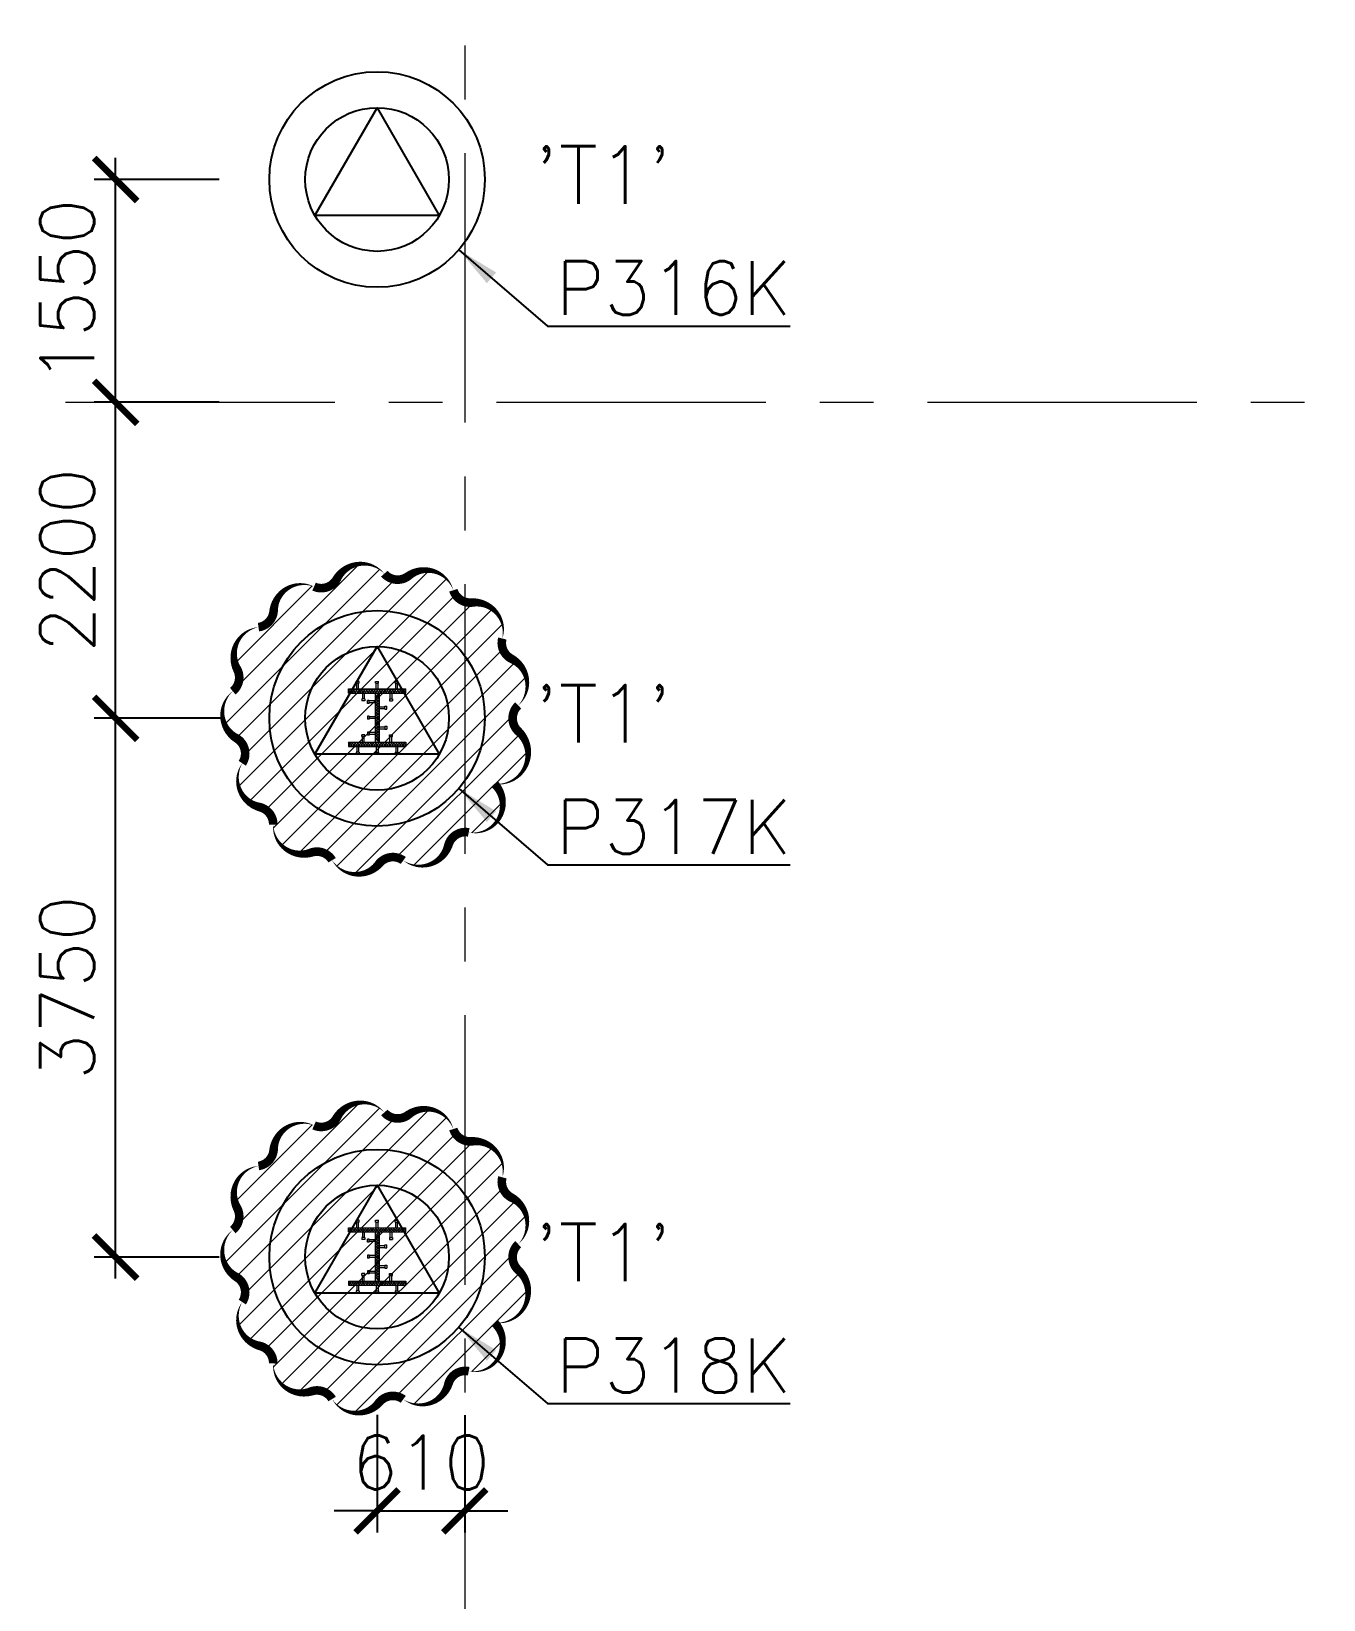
# Model space of a CAD drawing. Header units: millimetres. Extents: x -346728 to 1320345, y -537202 to -385966.
# Drawn here: x 183622 to 192617, y -477275 to -466360 of the extents above; entities that cross this region are included whole.
import ezdxf

# ---------------------------------------------------------------- set-up
doc = ezdxf.new("R2010")
doc.units = ezdxf.units.MM
doc.header["$LTSCALE"] = 100
doc.linetypes.add('X1326_GLB$0$CENTER', pattern=[2, 1.25, -0.25, 0.25, -0.25])
for name, color, linetype, lineweight in [('A-giao thong', 8, 'Continuous', 15), ('KCMANH', 8, 'Continuous', 13), ('KINGPOST', 5, 'Continuous', 20), ('X1326_GLB$0$A-tim', 8, 'X1326_GLB$0$CENTER', 9)]:
    doc.layers.add(name, color=color, linetype=linetype, lineweight=lineweight)
doc.layers.add('CL load', color=1, linetype='Continuous', plot=False)
for name, color, linetype in [('hach', 253, 'Continuous'), ('PILE MARK', 8, 'Continuous'), ('PL', 3, 'Continuous'), ('PLT', 6, 'Continuous')]:
    doc.layers.add(name, color=color, linetype=linetype)
doc.styles.add('simplex', font='simplex.shx')
doc.dimstyles.new('100', dxfattribs={"dimscale": 150, "dimtxt": 2.5, "dimasz": 2, "dimexe": 1, "dimexo": 1, "dimgap": 1, "dimtad": 1, "dimdec": 0, "dimzin": 0, "dimdsep": 46, "dimtxsty": 'simplex', "dimblk": 'ARCHTICK', "dimcen": 1, "dimdle": 1, "dimclrd": 256, "dimclre": 256, "dimclrt": 6, "dimadec": 0, "dimazin": 0, "dimtfac": 1, "dimtdec": 0, "dimtix": 1, "dimtmove": 2, "dimatfit": 3, "dimfxl": 1, "dimtolj": 1, "dimtzin": 0, "dimarcsym": 0})
pattern_1 = [(44.99999999999996, (188543.3296231151, 11377564.43864296), (-8.980256121069152, 8.980256121069143), []), (135, (188543.3296231151, 11377564.43864296), (-8.980256121069152, -8.980256121069143), [])]

# ---------------------------------------------------------------- blocks, each defined once
blk = doc.blocks.new('_ArchTick')
at = {"color": 0, "linetype": 'ByBlock', "const_width": 0.15}
blk.add_lwpolyline([(-0.5, -0.5), (0.5, 0.5)], dxfattribs=at)
blk = doc.blocks.new('*D556')
at = {"layer": 'CL load', "lineweight": -2, "transparency": 16777216}
for p, q in [((186028.5661302198, -475989.5223741496), (186028.5661302198, -476808.2818687546)), ((186638.5848250839, -475991.390549431), (186638.5848250839, -476808.2818687546)), ((186028.5661302198, -476658.2818687546), (185728.5661302198, -476658.2818687546)), ((186028.5661302198, -476658.2818687546), (186638.5848250839, -476658.2818687546)), ((186638.5848250839, -476658.2818687546), (186938.5848250839, -476658.2818687546))]:
    blk.add_line(p, q, dxfattribs=at)
at = {"layer": 'DEFPOINTS', "color": 0, "transparency": 16777216}
for p in [(186028.5661302198, -475839.5223741496), (186638.5848250839, -475841.390549431, 4.76882148632285e-05), (186638.5848250839, -476658.2818687546)]:
    blk.add_point(p, dxfattribs=at)
at = {"layer": 'CL load', "lineweight": -2, "transparency": 16777216, "xscale": 300, "yscale": 300, "zscale": 300}
blk.add_blockref('_ArchTick', (186028.5661302198, -476658.2818687546), dxfattribs=at)
at = {"layer": 'CL load', "lineweight": -2, "transparency": 16777216, "xscale": 300, "yscale": 300, "zscale": 300, "rotation": 180}
blk.add_blockref('_ArchTick', (186638.5848250839, -476658.2818687546), dxfattribs=at)
at = {"layer": 'CL load', "color": 6, "transparency": 16777216, "insert": (186333.5754776518, -476320.7818687546), "char_height": 375, "attachment_point": 5, "style": 'simplex'}
blk.add_mtext('\\A1;610', dxfattribs=at)
blk = doc.blocks.new('*D557')
at = {"layer": 'CL load', "lineweight": -2, "transparency": 16777216}
for p, q in [((184208.6661884758, -475041.3905494313), (184208.6661884758, -470991.3905494313)), ((184946.8335602306, -471141.3905494313), (184058.6661884758, -471141.3905494313)), ((184928.5661302198, -474891.3905494313), (184058.6661884758, -474891.3905494313))]:
    blk.add_line(p, q, dxfattribs=at)
at = {"layer": 'DEFPOINTS', "color": 0, "transparency": 16777216}
for p in [(184208.6661884758, -471141.3905494313), (185096.8335602306, -471141.3905494313), (185078.5661302198, -474891.3905494313, 4.76882148632285e-05)]:
    blk.add_point(p, dxfattribs=at)
at = {"layer": 'CL load', "lineweight": -2, "transparency": 16777216, "xscale": 300, "yscale": 300, "zscale": 300}
for p, rotation in [((184208.6661884758, -471141.3905494313), 90), ((184208.6661884758, -474891.3905494313), 270)]:
    blk.add_blockref('_ArchTick', p, dxfattribs=dict(at, rotation=rotation))
at = {"layer": 'CL load', "color": 6, "transparency": 16777216, "insert": (183871.1661884756, -473016.3905494312), "char_height": 375, "attachment_point": 5, "rotation": 90, "style": 'simplex'}
blk.add_mtext('\\A1;3750', dxfattribs=at)
blk = doc.blocks.new('*D558')
at = {"layer": 'CL load', "lineweight": -2, "transparency": 16777216}
for p, q in [((184208.6661884758, -471291.3905494313), (184208.6661884758, -468791.8207544888)), ((184928.5661302198, -468941.8207544888), (184058.6661884758, -468941.8207544888)), ((184946.8335602306, -471141.3905494313), (184058.6661884758, -471141.3905494313))]:
    blk.add_line(p, q, dxfattribs=at)
at = {"layer": 'DEFPOINTS', "color": 0, "transparency": 16777216}
for p in [(184208.6661884758, -468941.8207544888), (185078.5661302198, -468941.8207544888), (185096.8335602306, -471141.3905494313)]:
    blk.add_point(p, dxfattribs=at)
at = {"layer": 'CL load', "lineweight": -2, "transparency": 16777216, "xscale": 300, "yscale": 300, "zscale": 300}
for p, rotation in [((184208.6661884758, -468941.8207544888), 90), ((184208.6661884758, -471141.3905494313), 270)]:
    blk.add_blockref('_ArchTick', p, dxfattribs=dict(at, rotation=rotation))
at = {"layer": 'CL load', "color": 6, "transparency": 16777216, "insert": (183871.1661884756, -470041.60565196), "char_height": 375, "attachment_point": 5, "rotation": 90, "style": 'simplex'}
blk.add_mtext('\\A1;2200', dxfattribs=at)
blk = doc.blocks.new('*D559')
at = {"layer": 'CL load', "lineweight": -2, "transparency": 16777216}
for p, q in [((184208.6661884758, -469091.8207544888), (184208.6661884758, -467241.3905494313)), ((184928.5661302198, -467391.3905494313), (184058.6661884758, -467391.3905494313)), ((184928.5661302198, -468941.8207544888), (184058.6661884758, -468941.8207544888))]:
    blk.add_line(p, q, dxfattribs=at)
at = {"layer": 'DEFPOINTS', "color": 0, "transparency": 16777216}
for p in [(184208.6661884758, -467391.3905494313), (185078.5661302198, -467391.3905494313, 4.76882148632285e-05), (185078.5661302198, -468941.8207544888)]:
    blk.add_point(p, dxfattribs=at)
at = {"layer": 'CL load', "lineweight": -2, "transparency": 16777216, "xscale": 300, "yscale": 300, "zscale": 300}
for p, rotation in [((184208.6661884758, -467391.3905494313), 90), ((184208.6661884758, -468941.8207544888), 270)]:
    blk.add_blockref('_ArchTick', p, dxfattribs=dict(at, rotation=rotation))
at = {"layer": 'CL load', "color": 6, "transparency": 16777216, "insert": (183871.1661884756, -468166.60565196), "char_height": 375, "attachment_point": 5, "rotation": 90, "style": 'simplex'}
blk.add_mtext('\\A1;1550', dxfattribs=at)
blk = doc.blocks.new('LVL-KHUNGTEN')
blk.add_lwpolyline([(61072.91373489425, 41092.78793908656), (119123.5098692991, 41092.78793908656), (119123.5098692991, 61.8816838347775), (61072.91373489425, 61.8816838347775)], close=True)
blk = doc.blocks.new('KP50')
at = {"ltscale": 0.1}
h = blk.add_hatch(color=6, dxfattribs=at)
h.dxf.hatch_style = 1
h.paths.add_polyline_path([(14.40000000000146, 171.2000000000044), (-14.39999999999418, 171.2000000000044), (-14.39999999999418, 142.3999999999869)])
h.paths.add_polyline_path([(-14.39999999999418, -142.3999999999724), (-14.39999999999418, -171.1999999999898), (14.40000000000146, -171.1999999999898)])
at = {"layer": 'KCMANH', "linetype": 'ByBlock'}
h = blk.add_hatch(dxfattribs=at)
h.set_pattern_fill('ANSI37', color=6, scale=4, style=0)
h.set_pattern_definition(pattern_1)
h.paths.add_polyline_path([(-200, 200.0000000000073), (-200, 171.2000000000044), (200, 171.2000000000044), (200, 200.0000000000073)])
h = blk.add_hatch(dxfattribs=at)
h.set_pattern_fill('ANSI37', color=6, scale=4, style=0)
h.set_pattern_definition([(44.99999999999996, (188728.9296231151, 11377564.43864296), (-8.980256121069152, 8.980256121069143), []), (135, (188728.9296231151, 11377564.43864296), (-8.980256121069152, -8.980256121069143), [])])
h.paths.add_polyline_path([(14.40000000000146, 171.2000000000044), (-14.39999999999418, 142.3999999999869), (-14.39999999999418, -142.3999999999724), (14.40000000000146, -171.1999999999898)])
h = blk.add_hatch(dxfattribs=at)
h.set_pattern_fill('ANSI37', color=6, scale=4, style=0)
h.set_pattern_definition(pattern_1)
h.paths.add_polyline_path([(-200, -171.1999999999898), (-200, -199.9999999999927), (200, -199.9999999999927), (200, -171.1999999999898)])
for p, q in [((-125.1904738589728, 252.8000000000029), (-145.990473858983, 252.8000000000029)), ((-145.990473858983, 240), (-145.990473858983, 252.8000000000029)), ((-125.1904738589728, 240), (-145.990473858983, 240)), ((-141.9904738589757, 200), (-141.9904738589757, 240)), ((-129.1904738589801, 200), (-129.1904738589801, 240)), ((-125.1904738589728, 240), (-125.1904738589728, 252.8000000000029)), ((-10.40000000000146, 252.8000000000029), (10.40000000000146, 252.8000000000029)), ((-10.40000000000146, 240), (-10.40000000000146, 252.8000000000029)), ((-10.40000000000146, 240), (10.40000000000146, 240)), ((-6.400000000001455, 200), (-6.400000000001455, 240)), ((6.400000000001455, 200), (6.400000000001455, 240)), ((10.40000000000146, 240), (10.40000000000146, 252.8000000000029)), ((125.1904738589801, 252.8000000000029), (145.990473858983, 252.8000000000029)), ((125.1904738589801, 240), (125.1904738589801, 252.8000000000029)), ((125.1904738589801, 240), (145.990473858983, 240)), ((129.1904738589801, 200), (129.1904738589801, 240)), ((141.990473858983, 200), (141.990473858983, 240)), ((145.990473858983, 240), (145.990473858983, 252.8000000000029)), ((-85.19047385897284, 131.1999999999935), (-105.990473858983, 131.1999999999935)), ((-105.990473858983, 131.1999999999935), (-105.990473858983, 118.4000000000015)), ((-85.19047385897284, 118.4000000000015), (-105.990473858983, 118.4000000000015)), ((-101.9904738589757, 171.1999999999935), (-101.9904738589757, 131.1999999999935)), ((-89.19047385898011, 171.1999999999935), (-89.19047385898011, 131.1999999999935)), ((-85.19047385897284, 131.1999999999935), (-85.19047385897284, 118.4000000000015)), ((-67.19999999999709, 99.5998938560515), (-67.19999999999709, 120.3998938560471)), ((-54.39999999999418, 120.3998938560471), (-67.19999999999709, 120.3998938560471)), ((-54.39999999999418, 99.5998938560515), (-54.39999999999418, 120.3998938560471)), ((-14.39999999999418, 116.3998938560471), (-54.39999999999418, 116.3998938560471)), ((85.19047385898011, 131.1999999999935), (105.990473858983, 131.1999999999935)), ((85.19047385898011, 131.1999999999935), (85.19047385898011, 118.4000000000015)), ((85.19047385898011, 118.4000000000015), (105.990473858983, 118.4000000000015)), ((89.19047385898011, 171.1999999999935), (89.19047385898011, 131.1999999999935)), ((101.990473858983, 171.1999999999935), (101.990473858983, 131.1999999999935)), ((105.990473858983, 131.1999999999935), (105.990473858983, 118.4000000000015)), ((-54.39999999999418, 99.5998938560515), (-67.19999999999709, 99.5998938560515)), ((-67.19999999999709, 10.40000000000146), (-67.19999999999709, -10.40000000000509)), ((-54.39999999999418, 10.40000000000146), (-67.19999999999709, 10.40000000000146)), ((-14.39999999999418, 103.5998938560479), (-54.39999999999418, 103.5998938560479)), ((-54.39999999999418, 10.40000000000146), (-54.39999999999418, -10.40000000000509)), ((-14.39999999999418, 6.399999999997817), (-54.39999999999418, 6.399999999997817)), ((14.40000000000146, 76.39989385604713), (54.40000000000146, 76.39989385604713)), ((14.40000000000146, 63.59989385604786), (54.40000000000146, 63.59989385604786)), ((54.40000000000146, 59.59989385605149), (54.40000000000146, 80.39989385604713)), ((54.40000000000146, 80.39989385604713), (67.20000000000437, 80.39989385604713)), ((54.40000000000146, 59.59989385605149), (67.20000000000437, 59.59989385605149)), ((67.20000000000437, 59.59989385605149), (67.20000000000437, 80.39989385604713)), ((-54.39999999999418, -10.40000000000509), (-67.19999999999709, -10.40000000000509)), ((-67.19999999999709, -99.5998938560515), (-67.19999999999709, -120.3998938560471)), ((-54.39999999999418, -99.5998938560515), (-67.19999999999709, -99.5998938560515)), ((-14.39999999999418, -6.400000000001455), (-54.39999999999418, -6.400000000001455)), ((-54.39999999999418, -99.5998938560515), (-54.39999999999418, -120.3998938560471)), ((-14.39999999999418, -103.5998938560515), (-54.39999999999418, -103.5998938560515)), ((14.40000000000146, -63.59989385605149), (54.40000000000146, -63.59989385605149)), ((14.40000000000146, -76.39989385604713), (54.40000000000146, -76.39989385604713)), ((54.40000000000146, -59.59989385605149), (54.40000000000146, -80.39989385604713)), ((54.40000000000146, -59.59989385605149), (67.20000000000437, -59.59989385605149)), ((54.40000000000146, -80.39989385604713), (67.20000000000437, -80.39989385604713)), ((67.20000000000437, -59.59989385605149), (67.20000000000437, -80.39989385604713)), ((-141.9904738589757, -200), (-141.9904738589757, -240)), ((-129.1904738589801, -200), (-129.1904738589801, -240)), ((-85.19047385897284, -118.4000000000015), (-105.990473858983, -118.4000000000015)), ((-105.990473858983, -131.1999999999971), (-105.990473858983, -118.4000000000015)), ((-85.19047385897284, -131.1999999999971), (-105.990473858983, -131.1999999999971)), ((-101.9904738589757, -171.1999999999971), (-101.9904738589757, -131.1999999999971)), ((-89.19047385898011, -171.1999999999971), (-89.19047385898011, -131.1999999999971)), ((-85.19047385897284, -131.1999999999971), (-85.19047385897284, -118.4000000000015)), ((-54.39999999999418, -120.3998938560471), (-67.19999999999709, -120.3998938560471)), ((-14.39999999999418, -116.3998938560471), (-54.39999999999418, -116.3998938560471)), ((-6.400000000001455, -200), (-6.400000000001455, -240)), ((6.400000000001455, -200), (6.400000000001455, -240)), ((85.19047385898011, -118.4000000000015), (105.990473858983, -118.4000000000015)), ((85.19047385898011, -131.1999999999971), (85.19047385898011, -118.4000000000015)), ((85.19047385898011, -131.1999999999971), (105.990473858983, -131.1999999999971)), ((89.19047385898011, -171.1999999999971), (89.19047385898011, -131.1999999999971)), ((101.990473858983, -171.1999999999971), (101.990473858983, -131.1999999999971)), ((105.990473858983, -131.1999999999971), (105.990473858983, -118.4000000000015)), ((129.1904738589801, -200), (129.1904738589801, -240)), ((141.990473858983, -200), (141.990473858983, -240)), ((-125.1904738589728, -240), (-145.990473858983, -240)), ((-145.990473858983, -240), (-145.990473858983, -252.8000000000029)), ((-125.1904738589728, -252.8000000000029), (-145.990473858983, -252.8000000000029)), ((-125.1904738589728, -240), (-125.1904738589728, -252.8000000000029)), ((-10.40000000000146, -240), (10.40000000000146, -240)), ((-10.40000000000146, -240), (-10.40000000000146, -252.8000000000029)), ((-10.40000000000146, -252.8000000000029), (10.40000000000146, -252.8000000000029)), ((10.40000000000146, -240), (10.40000000000146, -252.8000000000029)), ((125.1904738589801, -240), (145.990473858983, -240)), ((125.1904738589801, -240), (125.1904738589801, -252.8000000000029)), ((125.1904738589801, -252.8000000000029), (145.990473858983, -252.8000000000029)), ((145.990473858983, -240), (145.990473858983, -252.8000000000029))]:
    blk.add_line(p, q, dxfattribs=at)
at = {"layer": 'KINGPOST', "color": 6, "linetype": 'ByBlock'}
for p, q in [((-200, 200), (200, 200)), ((-200, 171.1999999999935), (-200, 200)), ((-200, 171.1999999999935), (200, 171.1999999999935)), ((-14.39999999999418, 171.1999999999935), (-14.39999999999418, -171.1999999999971)), ((-14.39999999997235, 142.4000000000015), (14.40000000000146, 171.1999999999935)), ((14.40000000000146, 171.1999999999935), (14.40000000000146, -171.1999999999971)), ((200, 171.1999999999935), (200, 200)), ((-200, -171.1999999999971), (200, -171.1999999999971)), ((-200, -171.1999999999971), (-200, -200)), ((-200, -200), (200, -200)), ((-14.39999999997235, -142.4000000000015), (14.40000000000146, -171.1999999999971)), ((200, -171.1999999999971), (200, -200))]:
    blk.add_line(p, q, dxfattribs=at)
blk.add_lwpolyline([(-14.39999999999418, 0), (14.40000000000146, 0)], dxfattribs=at)
blk = doc.blocks.new('B1 Kingpost Layout Plan1')
at = {"layer": 'KCMANH', "linetype": 'ByBlock'}
for p in [(35664.88025400811, -56371.24990429002, 4.767353243551042e-05), (35664.88025400811, -60121.24990429002, 4.767353243551042e-05)]:
    blk.add_blockref('KP50', p, dxfattribs=at)

msp = doc.modelspace()

# ---------------------------------------------------------------- hatches: boundary and pattern name
at = {"ltscale": 0.1}
h = msp.add_hatch(color=3, dxfattribs=at)
h.dxf.hatch_style = 1
h.paths.add_polyline_path([(186042.9661302199, -470970.190549431), (186014.1661302201, -470970.190549431), (186014.1661302201, -470998.990549431)])
h.paths.add_polyline_path([(186014.1661302201, -471283.7905494309), (186014.1661302201, -471312.590549431), (186042.9661302199, -471312.590549431)])
h = msp.add_hatch(color=3, dxfattribs=at)
h.dxf.hatch_style = 1
h.paths.add_polyline_path([(186042.9661302199, -474720.190549431), (186014.1661302201, -474720.190549431), (186014.1661302201, -474748.990549431)])
h.paths.add_polyline_path([(186014.1661302201, -475033.7905494309), (186014.1661302201, -475062.590549431), (186042.9661302199, -475062.590549431)])
at = {"layer": 'A-giao thong', "transparency": 33554572}
h = msp.add_hatch(dxfattribs=at)
h.set_pattern_fill('ANSI31', color=256, scale=1000)
h.set_pattern_definition([(45, (147679.600741207, -568398.0320478549), (-88.38834764831843, 88.38834764831844), [])])
edge = h.paths.add_edge_path()
edge.add_arc((186873.6773065823, -470905.6967993822), 200.091326396924, 313.1890045741997, 423.1890044747136)
edge.add_arc((187019.4863752183, -470617.1814983936), 123.1753799015254, 165.3246326879942, 243.18900447470742, ccw=False)
edge.add_arc((186706.5246658256, -470535.2213240098), 200.3404647350627, 345.3246326879935, 455.3246325885028)
edge.add_arc((186676.5028287499, -470213.1014844633), 123.1753799015117, 197.4523541326421, 275.32463258850305, ccw=False)
edge.add_arc((186367.9658801128, -470310.1008055511), 200.2499081724988, 17.45235413264597, 127.4523540331561)
edge.add_arc((186171.2904829172, -470053.3466330365), 123.1753799015265, 221.3374224332373, 307.4523540331534, ccw=False)
edge.add_arc((185926.244420325, -470268.9085995721), 203.1902650560175, 41.33742243323479, 151.337422333742)
edge.add_arc((185639.8717418723, -470112.3671569945), 123.1753799015094, 245.97207067360318, 331.33742233374693, ccw=False)
edge.add_arc((185508.1739279258, -470407.7776626411), 200.261910843809, 65.97207067360544, 175.9720705741139)
edge.add_arc((185185.535550505, -470385.058541623), 123.1753799015126, 278.0994113494279, 355.97207057411634, ccw=False)
edge.add_arc((185231.1154262934, -470705.3430306045), 200.3361020571378, 98.09941134942484, 208.0994112499362)
edge.add_arc((184945.7356908306, -470857.7178498703), 123.175379901518, -50.51419146834911, 28.099411249937475, ccw=False)
edge.add_arc((185151.6543108835, -471107.6432094056), 200.6535308265784, 129.4858085316449, 239.4858084321514)
edge.add_arc((184987.2296102406, -471386.6229241552), 123.1753799015154, -33.38585266077672, 59.48580843215609, ccw=False)
edge.add_arc((185257.1677792068, -471564.5187356703), 200.1101515091129, 146.6141473392238, 256.6141472397279)
edge.add_arc((185182.3246885501, -471879.0215919378), 123.1753799015155, -1.2513417107547866, 76.61414723972922, ccw=False)
edge.add_arc((185505.7669532234, -471886.0867050042), 200.3440389897893, 178.7486582892484, 288.7486581897573)
edge.add_arc((185609.7516877992, -472192.4394255323), 123.1753799015132, 30.876836025434216, 108.7486581897549, ccw=False)
edge.add_arc((185887.3277783315, -472026.4659421374), 200.2371789537907, 210.876836025434, 320.876835925943)
edge.add_arc((186138.2284498369, -472230.5358719738), 123.1753799015087, 54.01226688685409, 140.8768359259447, ccw=False)
edge.add_arc((186329.971731694, -471966.5050290691), 203.1339398279393, 234.0122668868539, 344.0122667873574)
edge.add_arc((186643.6596310179, -472056.3809099275), 123.1753799015273, 79.39644157920287, 164.0122667873614, ccw=False)
edge.add_arc((186703.1781754736, -471738.4555838393), 200.2731787634664, 259.3964415791925, 404.1286010454199)
edge.add_arc((186868.0585489777, -471388.0888662786), 211.9778768860564, 264.279643978025, 407.3982272340489)
edge.add_arc((187094.9233677611, -471141.3905494348), 123.175379901495, 133.189004574196, 227.3982272340362, ccw=False)
h = msp.add_hatch(dxfattribs=at)
h.set_pattern_fill('ANSI31', color=256, scale=1000)
h.set_pattern_definition([(45, (147679.600741207, -572148.0320478549), (-88.38834764831843, 88.38834764831844), [])])
edge = h.paths.add_edge_path()
edge.add_arc((186873.6773065823, -474655.6967993822), 200.091326396924, 313.1890045741997, 423.1890044747136)
edge.add_arc((187019.4863752183, -474367.1814983936), 123.1753799015254, 165.3246326879942, 243.18900447470742, ccw=False)
edge.add_arc((186706.5246658256, -474285.2213240098), 200.3404647350627, 345.3246326879935, 455.3246325885028)
edge.add_arc((186676.5028287499, -473963.1014844633), 123.1753799015117, 197.4523541326421, 275.32463258850305, ccw=False)
edge.add_arc((186367.9658801128, -474060.1008055511), 200.2499081724988, 17.45235413264597, 127.4523540331561)
edge.add_arc((186171.2904829172, -473803.3466330365), 123.1753799015265, 221.3374224332373, 307.4523540331534, ccw=False)
edge.add_arc((185926.244420325, -474018.9085995721), 203.1902650560175, 41.33742243323479, 151.337422333742)
edge.add_arc((185639.8717418723, -473862.3671569945), 123.1753799015094, 245.97207067360318, 331.33742233374693, ccw=False)
edge.add_arc((185508.1739279258, -474157.7776626411), 200.261910843809, 65.97207067360544, 175.9720705741139)
edge.add_arc((185185.535550505, -474135.058541623), 123.1753799015126, 278.0994113494279, 355.97207057411634, ccw=False)
edge.add_arc((185231.1154262934, -474455.3430306045), 200.3361020571378, 98.09941134942484, 208.0994112499362)
edge.add_arc((184945.7356908306, -474607.7178498703), 123.175379901518, -50.51419146834911, 28.099411249937475, ccw=False)
edge.add_arc((185151.6543108835, -474857.6432094056), 200.6535308265784, 129.4858085316449, 239.4858084321514)
edge.add_arc((184987.2296102406, -475136.6229241552), 123.1753799015154, -33.38585266077672, 59.48580843215609, ccw=False)
edge.add_arc((185257.1677792068, -475314.5187356703), 200.1101515091129, 146.6141473392238, 256.6141472397279)
edge.add_arc((185182.3246885501, -475629.0215919378), 123.1753799015155, -1.2513417107547866, 76.61414723972922, ccw=False)
edge.add_arc((185505.7669532234, -475636.0867050042), 200.3440389897893, 178.7486582892484, 288.7486581897573)
edge.add_arc((185609.7516877992, -475942.4394255323), 123.1753799015132, 30.876836025434216, 108.7486581897549, ccw=False)
edge.add_arc((185887.3277783315, -475776.4659421374), 200.2371789537907, 210.876836025434, 320.876835925943)
edge.add_arc((186138.2284498369, -475980.5358719738), 123.1753799015087, 54.01226688685409, 140.8768359259447, ccw=False)
edge.add_arc((186329.971731694, -475716.5050290691), 203.1339398279393, 234.0122668868539, 344.0122667873574)
edge.add_arc((186643.6596310179, -475806.3809099275), 123.1753799015273, 79.39644157920287, 164.0122667873614, ccw=False)
edge.add_arc((186703.1781754736, -475488.4555838393), 200.2731787634664, 259.3964415791925, 404.1286010454199)
edge.add_arc((186868.0585489777, -475138.0888662786), 211.9778768860564, 264.279643978025, 407.3982272340489)
edge.add_arc((187094.9233677611, -474891.3905494348), 123.175379901495, 133.189004574196, 227.3982272340362, ccw=False)
at = {"layer": 'hach'}
h = msp.add_hatch(dxfattribs=at)
h.set_pattern_fill('ANSI31', color=256, scale=70)
h.set_pattern_definition([(45, (121918.5586272281, -508591.2227448209), (-157.1544821187101, 157.1544821187102), [])])
h.paths.add_polyline_path([(142200.7174031938, -410142.157258469), (128621.2299212609, -428107.5122169152), (155914.0807850178, -501359.0065796374), (162214.0877402602, -503970.9423327898), (238136.4096880872, -469396.5978761645), (242695.206744063, -462329.4458765544), (242687.1652499498, -415142.6860857411), (237685.1483409582, -410142.1572584765)])
h.paths.add_polyline_path([(142797.9098990844, -411342.1571560285), (129975.6618433549, -428305.7014718884), (156856.1871301314, -500450.5520168371), (162191.6436317093, -502662.5923677236), (237318.7880773254, -468450.3646135417), (241495.1464346874, -461976.0778765109), (241487.0023686721, -415639.3961758266), (237188.1965684931, -411342.1571560359)], flags=16)
h = msp.add_hatch(dxfattribs=at)
h.set_pattern_fill('AR-CONC', color=256, scale=4)
h.set_pattern_definition([(49.99999999999999, (121918.5586272281, -508591.2227448209), (728.738675984016, -63.75634215561234), [76.2, -838.2]), (355, (121918.5586272281, -508591.2227448209), (-140.9736856998774, 764.2273809561406), [60.96, -670.56233668]), (100.4514446999999, (121979.2866552282, -508596.5357588209), (587.7649883614131, 700.4710076487804), [64.76003519999988, -712.360978399999]), (46.18420000000002, (121918.5586272281, -508388.022744821), (1084.31616356852, -168.1693117309086), [114.2999999999996, -1257.299999999994]), (96.63555760999992, (122008.9182272282, -508402.0367448209), (949.616536206012, 989.7044983908861), [97.14009256, -1068.54243264]), (351.1841511700001, (121918.5586272281, -508388.022744821), (949.6165362599081, 989.7044983421306), [91.43986828, -1005.83892768]), (21, (122020.1586272282, -508438.822744821), (606.4575650765299, -409.0607927483504), [76.2, -838.2]), (326.0000000000001, (122020.1586272282, -508438.822744821), (247.2081133905883, 736.7518644892771), [60.96, -670.56]), (71.45144499999999, (122070.6967576282, -508472.911144421), (853.6656771148646, 327.691075543621), [64.7600352, -712.3597503999999]), (37.50000000000001, (121918.5586272281, -508591.2227448209), (12.35441300236727, 338.2201554926124), [0, -662.432, 0, -680.72, 0, -673.1]), (7.499999999999999, (121918.5586272281, -508591.2227448209), (267.278650041223, 400.722299272478), [0, -388.112, 0, -647.192, 0, -256.54]), (327.5, (121691.9906272281, -508591.2227448209), (542.3623806674856, -22.91497597069377), [0, -254, 0, -792.48, 0, -1051.56]), (317.5, (121590.390627228, -508591.2227448209), (592.5167255440722, 101.7059641333321), [0, -330.2, 0, -526.288, 0, -746.76])])
h.paths.add_polyline_path([(142200.7174031938, -410142.157258469), (128621.2299212609, -428107.5122169152), (155914.0807850178, -501359.0065796374), (162214.0877402602, -503970.9423327898), (238136.4096880872, -469396.5978761645), (242695.206744063, -462329.4458765544), (242687.1652499498, -415142.6860857411), (237685.1483409582, -410142.1572584765)])
h.paths.add_polyline_path([(142797.9098990844, -411342.1571560285), (129975.6618433549, -428305.7014718884), (156856.1871301314, -500450.5520168371), (162191.6436317093, -502662.5923677236), (237318.7880773254, -468450.3646135417), (241495.1464346874, -461976.0778765109), (241487.0023686721, -415639.3961758266), (237188.1965684931, -411342.1571560359)], flags=16)

# ---------------------------------------------------------------- linework, layer by layer
at = {"color": 5, "elevation": -2718.252195254802}
for points in [[(187010.6212509443, -471051.5833820479, 0, 60, 0.5205670500000068), (186963.9282646166, -470727.1154356481, 60, 60, -0.3534527118638525), (186900.3293753737, -470585.9759924381, 0, 60, 0.5205670500000036), (186687.9333390277, -470335.7453495715, 60, 60, -0.3534915216528338), (186558.9976203961, -470250.0433336808, 0, 60, 0.52056705), (186246.193614058, -470151.1305537964, 60, 60, -0.3944898867801987), (186078.8063556217, -470134.7030120873, 0, 60, 0.5205670499999941), (185747.9531652905, -470171.4482887182, 60, 60, -0.3907150967676189), (185589.7169553675, -470224.8690307768, 0, 60, 0.5205670499999991), (185308.4066783765, -470393.7107176166, 60, 60, -0.3534933906758924), (185202.8898604112, -470507.0052600764, 0, 60, 0.5205670500000176), (185054.3925988298, -470799.7018989777, 60, 60, -0.3571345252974193), (185024.0613233285, -470952.7824042937, 0, 60, 0.520567049999982), (185049.7721266617, -471280.5069128582, 60, 60, -0.4289707164981073), (185090.0790522406, -471454.4032051676, 0, 60, 0.5205670499999676), (185210.8407377664, -471759.1925088612, 60, 60, -0.3534581953911722), (185305.4706930894, -471881.7115324334, 0, 60, 0.5205670499999923), (185570.1609911132, -472075.8000198848, 60, 60, -0.3534892819256612), (185715.4697233756, -472129.2265220411, 0, 60, 0.5205670500000038), (186042.6700533429, -472152.8135002049, 60, 60, -0.3982747208827367), (186210.6077848981, -472130.8693978214, 0, 60, 0.5205670499999902), (186525.2485902245, -472022.4545244418, 60, 60, -0.3869502103842332), (186666.3254278754, -471935.3088823295, 0, 60, 0.7314348883771284), (186846.9300215799, -471599.0111401596, 0, 60, 0.7206828507104402), (187011.5461077346, -471232.0570080859, 60, 60, -0.435898308053293)], [(187010.6212509443, -474801.5833820479, 0, 60, 0.5205670500000068), (186963.9282646166, -474477.1154356481, 60, 60, -0.3534527118638525), (186900.3293753737, -474335.9759924381, 0, 60, 0.5205670500000036), (186687.9333390277, -474085.7453495715, 60, 60, -0.3534915216528338), (186558.9976203961, -474000.0433336808, 0, 60, 0.52056705), (186246.193614058, -473901.1305537964, 60, 60, -0.3944898867801987), (186078.8063556217, -473884.7030120873, 0, 60, 0.5205670499999941), (185747.9531652905, -473921.4482887182, 60, 60, -0.3907150967676189), (185589.7169553675, -473974.8690307768, 0, 60, 0.5205670499999991), (185308.4066783765, -474143.7107176166, 60, 60, -0.3534933906758924), (185202.8898604112, -474257.0052600764, 0, 60, 0.5205670500000176), (185054.3925988298, -474549.7018989777, 60, 60, -0.3571345252974193), (185024.0613233285, -474702.7824042937, 0, 60, 0.520567049999982), (185049.7721266617, -475030.5069128582, 60, 60, -0.4289707164981073), (185090.0790522406, -475204.4032051676, 0, 60, 0.5205670499999676), (185210.8407377664, -475509.1925088612, 60, 60, -0.3534581953911722), (185305.4706930894, -475631.7115324334, 0, 60, 0.5205670499999923), (185570.1609911132, -475825.8000198848, 60, 60, -0.3534892819256612), (185715.4697233756, -475879.2265220411, 0, 60, 0.5205670500000038), (186042.6700533429, -475902.8135002049, 60, 60, -0.3982747208827367), (186210.6077848981, -475880.8693978214, 0, 60, 0.5205670499999902), (186525.2485902245, -475772.4545244418, 60, 60, -0.3869502103842332), (186666.3254278754, -475685.3088823295, 0, 60, 0.7314348883771284), (186846.9300215799, -475349.0111401596, 0, 60, 0.7206828507104402), (187011.5461077346, -474982.0570080859, 60, 60, -0.435898308053293)]]:
    msp.add_lwpolyline(points, format="xyseb", close=True, dxfattribs=at)
at = {"layer": 'PL'}
for points, elevation in [([(186461.5788321118, -467641.390549431), (185595.5534283275, -467641.390549431), (186028.5661302198, -466891.390549431)], -1404.949382523818), ([(186461.5789036556, -467641.3906518691), (185595.5534998712, -467641.3906518691), (186028.5662017633, -466891.3906518691)], -1404.949382533085), ([(186461.5788321118, -471391.390549431), (185595.5534283275, -471391.390549431), (186028.5661302198, -470641.390549431)], -1404.949382523818), ([(186461.5789036556, -471391.3906518691), (185595.5534998712, -471391.3906518691), (186028.5662017633, -470641.3906518691)], -1404.949382533085), ([(186461.5788321118, -475141.390549431), (185595.5534283275, -475141.390549431), (186028.5661302198, -474391.390549431)], -1404.949382523818), ([(186461.5789036556, -475141.3906518691), (185595.5534998712, -475141.3906518691), (186028.5662017633, -474391.3906518691)], -1404.949382533085)]:
    msp.add_lwpolyline(points, close=True, dxfattribs=dict(at, elevation=elevation))
for centre, radius in [((186028.5661302198, -467391.390549431, -1404.949382523818), 750), ((186028.5662017633, -467391.3906518691, -1404.949382533085), 750), ((186028.5661302198, -467391.390549431, -1404.949382523818), 500), ((186028.5662017633, -467391.3906518691, -1404.949382533085), 500), ((186028.5661302198, -471141.390549431, -1404.949382523818), 750), ((186028.5662017633, -471141.3906518691, -1404.949382533085), 750), ((186028.5661302198, -471141.390549431, -1404.949382523818), 500), ((186028.5662017633, -471141.3906518691, -1404.949382533085), 500), ((186028.5661302198, -474891.390549431, -1404.949382523818), 750), ((186028.5662017633, -474891.3906518691, -1404.949382533085), 750), ((186028.5661302198, -474891.390549431, -1404.949382523818), 500), ((186028.5662017633, -474891.3906518691, -1404.949382533085), 500)]:
    msp.add_circle(centre, radius, dxfattribs=at)
at = {"layer": 'X1326_GLB$0$A-tim', "ltscale": 15}
for p, q in [((186638.5848250832, -398208.6109563511, -1404.949430403934), (186638.5848250841, -512162.695561827, -1404.949430868427)), ((120859.4542972323, -468941.8207544886, -1404.949431374673), (255546.0027297724, -468941.8207544888, -1404.949431384041))]:
    msp.add_line(p, q, dxfattribs=at)

# ---------------------------------------------------------------- block references
at = {"extrusion": (0.005970236709927127, -2.28885336656151e-18, 0.9999821779780016), "xscale": 3.385207865094198, "yscale": 3.385207865094198, "zscale": 3.385207865094198}
msp.add_blockref('LVL-KHUNGTEN', (-107243.4928914149, -525073.6189301611, -287.1016924623489), dxfattribs=at)
msp.add_blockref('B1 Kingpost Layout Plan1', (150363.6858046683, -414765.9628913942, -1404.949430139306))

# ---------------------------------------------------------------- texts
at = {"layer": 'PILE MARK', "color": 4, "style": 'simplex'}
for s, p in [('P316K', (187272.4171013293, -468333.7733550029, -1404.949383017747)), ('P317K', (187272.4171013293, -472083.7733550029, -1404.949383017747)), ('P318K', (187272.4171013293, -475833.7733550029, -1404.949383017747))]:
    msp.add_text(s, height=375, dxfattribs=at).set_placement(p)
at = {"layer": 'PLT', "style": 'simplex'}
for p in [(187120.9352434576, -467559.8947030137, -1404.949473195755), (187120.9352434576, -471309.8947030137, -1404.949473195755), (187120.9352434576, -475059.8947030137, -1404.949473195755)]:
    msp.add_text("'T1'", height=400, dxfattribs=at).set_placement(p)

# ---------------------------------------------------------------- dimensions: what is measured, and where the dimension line sits
at = {"layer": 'CL load'}
for base, p1, p2, picture, middle in [((184208.6661884758, -467391.3905494313, -1404.949430212033), (185078.5661302198, -468941.8207544886, -1404.949430212033), (185078.5661302198, -467391.390549431, -1404.949382523818), '*D559', (183871.1661884756, -468166.60565196, -1404.949430212033)), ((184208.6661884758, -468941.8207544888, -1404.949430212033), (185096.8335602305, -471141.390549431, -1404.949430212033), (185078.5661302198, -468941.8207544886, -1404.949430212033), '*D558', (183871.1661884756, -470041.60565196, -1404.949430212033)), ((184208.6661884758, -471141.3905494313, -1404.949430212033), (185078.5661302198, -474891.390549431, -1404.949382523818), (185096.8335602305, -471141.390549431, -1404.949430212033), '*D557', (183871.1661884756, -473016.3905494312, -1404.949430212033))]:
    dim = msp.add_linear_dim(base=base, p1=p1, p2=p2, angle=90, dimstyle='100', dxfattribs=at)
    dim.commit()
    dim.dimension.update_dxf_attribs({"geometry": picture, "text_midpoint": middle})
dim = msp.add_linear_dim(base=(186638.5848250839, -476658.2818687546, -1404.949430212033), p1=(186028.5661302198, -475839.5223741496, -1404.949430212033), p2=(186638.5848250839, -475841.390549431, -1404.949382523818), dimstyle='100', dxfattribs=at)
dim.commit()
dim.dimension.update_dxf_attribs({"geometry": '*D556', "text_midpoint": (186333.5754776518, -476320.7818687546, -1404.949430212033)})

# ---------------------------------------------------------------- leaders
at = {"layer": 'PILE MARK'}
for points in [[(186597.3050704117, -467880.3036479561, -1404.949382523818), (187215.0768725686, -468411.3675590573, -1404.949382523818), (188903.8693922675, -468411.3675590573, -1404.949382523818)], [(186597.3050704117, -471630.3036479561, -1404.949382523818), (187215.0768725686, -472161.3675590573, -1404.949382523818), (188903.8693922675, -472161.3675590573, -1404.949382523818)], [(186597.3050704117, -475380.3036479561, -1404.949382523818), (187215.0768725686, -475911.3675590573, -1404.949382523818), (188903.8693922675, -475911.3675590573, -1404.949382523818)]]:
    msp.add_leader(points, dimstyle='100', override={"dimgap": 1, "dimtad": 0}, dxfattribs=at)

doc.saveas('drawing.dxf')
